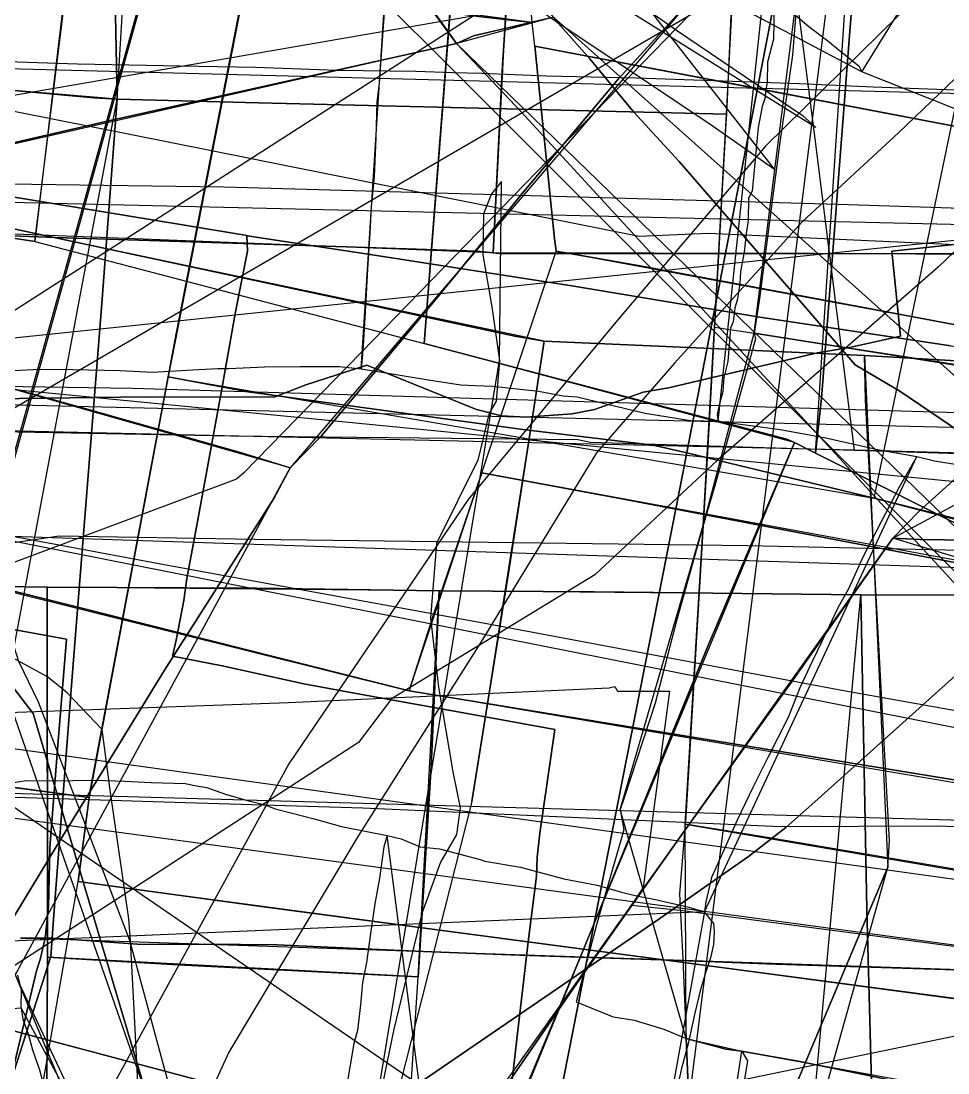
# Model space of a CAD drawing. Extents: x -6790 to 12600, y -1098 to 2171.
# Drawn here: x 294.5 to 365.8, y 190.4 to 271.3 of the extents above; entities that cross this region are included whole.
import ezdxf

# ---------------------------------------------------------------- set-up
doc = ezdxf.new("R2010")
doc.units = 0

msp = doc.modelspace()

# ---------------------------------------------------------------- linework, layer by layer
for points in [[(291.654, 548.335), (311.75, 543.988), (330.99, 539.686), (330.072, 536.113), (324.905, 518.004), (317.522, 492.123), (306.423, 452.814), (301.429, 434.863), (310.719, 384.163), (309.102, 368.806), (305.894, 341.149), (303.601, 322.414), (301.341, 302.998), (295.527, 254.346), (282.987, 256.267)], [(279.875, 175.926), (302.288, 163.737), (320.772, 152.55), (342.705, 139.479), (362.793, 125.967), (388.865, 110.365), (399.178, 106.237), (415.654, 100.373), (467.876, 88.271), (516.56, 78.963), (56.404, 538.367)], [(332.363, 273.505), (337.639, 269.933), (342.663, 266.592), (347.639, 263.26), (351.836, 260.326), (352.422, 259.902), (152.905, 514.687)], [(290.794, 226.359), (297.733, 251.195), (308.328, 289.461), (317.501, 321.974), (323.004, 342.564), (288.738, 351.368)], [(291.8, 343.571), (301.942, 342.22), (314.034, 341.832), (319.334, 339.672), (325.466, 334.005), (327.305, 332.279), (328.46, 325.558), (327.444, 314.106), (324.536, 302.02), (323.791, 298.927), (322.84, 294.15), (322.602, 287.855), (323.602, 285.497), (333.887, 278.345), (344.892, 270.596), (354.564, 264.062), (355.612, 263.115), (216.079, 349.947)], [(288.282, 344.692), (297.165, 341.855), (298.131, 341.546), (309.563, 337.427), (315.904, 335.403), (315.106, 333.407), (304.558, 310.582), (304.558, 310.582), (301.559, 304.072), (301.225, 302.804), (301.578, 279.549), (301.86, 265.299), (300.07, 265.404), (293.329, 266.02)], [(352.808, 272.799), (355.07, 270.887), (356.543, 269.785), (357.53, 268.962), (358.928, 267.847), (359.158, 267.405), (214.904, 343.544)], [(272.686, 229.24), (437.585, 325.037), (437.585, 325.037), (421.029, 320.53), (417.848, 319.882), (409.57, 319.587), (400.291, 318.674), (393.044, 318.497), (376.076, 317.879), (367.739, 317.702), (362.466, 317.172), (355.307, 316.877), (349.475, 316.73), (326.173, 315.64), (316.658, 315.522), (313.889, 314.903), (308.91, 313.607), (304.992, 310.573), (302.017, 307.568), (297.303, 300.469), (293.415, 291.425)], [(251.977, 252.303), (301.322, 263.655), (327.969, 269.572), (327.969, 269.572), (329.275, 270.177), (335.423, 271.592), (334.191, 273.181), (329.597, 278.393), (321.704, 287.946), (317.918, 292.585), (314.204, 296.86), (311.186, 300.562), (307.617, 304.94), (302.396, 311.289), (295.158, 320.104), (292.784, 323.022)], [(293.497, 311.832), (297.386, 321.759), (297.485, 322.014), (299.551, 321.402), (306.806, 318.753), (319.263, 314.594), (333.017, 309.947), (342.422, 306.566), (348.614, 304.641), (348.614, 304.641), (339.941, 279.184), (339.18, 277.725), (340.353, 276.615), (345.997, 272.968), (340.421, 266.86), (333.15, 258.198), (326.415, 249.973), (317.555, 239.385), (315.174, 236.947), (311.414, 238.096), (299.362, 241.505), (288.379, 244.535)], [(293.497, 311.832), (297.386, 321.759), (297.485, 322.014), (299.551, 321.402), (306.806, 318.753), (319.263, 314.594), (333.017, 309.947), (342.422, 306.566), (348.614, 304.641), (348.614, 304.641), (339.941, 279.184), (339.18, 277.725), (340.353, 276.615), (345.997, 272.968), (340.421, 266.86), (333.15, 258.198), (326.415, 249.973), (317.555, 239.385), (315.174, 236.947), (311.414, 238.096), (299.362, 241.505), (288.379, 244.535)], [(352.379, 272.323), (352.367, 271.159), (352.353, 269.903), (351.89, 268.141), (351.852, 266.584), (351.741, 265.911), (351.716, 265.427), (351.49, 264.74), (351.159, 263.116), (351.01, 261.47), (350.861, 259.825), (350.716, 258.223), (350.435, 257.673), (350.397, 255.964), (350.244, 254.976), (350.091, 253.528), (349.813, 252.037), (349.752, 251.131), (349.568, 249.919), (349.364, 249.245), (349.255, 248.169), (349.031, 247.687), (348.847, 245.135), (348.534, 243.901), (348.439, 242.827), (348.18, 241.758), (348.008, 241.046), (348.093, 240.537), (355.779, 312.939)], [(287.37, 277.472), (310.603, 274.394), (329.664, 271.644), (333.773, 271.191), (332.405, 287.634), (323.812, 291.305), (311.437, 296.593), (309.61, 297.414), (307.423, 299.258), (300.798, 305.445), (299.395, 306.768), (282.168, 309.189)], [(393.588, 275.554), (392.581, 253.354), (392.383, 253.33), (363.294, 253.393), (331.22, 253.436), (330.778, 253.478), (331.504, 267.921), (334.014, 305.872)], [(290.873, 283.244), (334.1, 288.747), (361.259, 292.26), (359.891, 290.222), (351.521, 277.749), (350.328, 276.37), (320.63, 245.819), (311.594, 236.555), (311.025, 236.088), (291.752, 228.878)], [(382.351, 279.966), (368.213, 268.716), (362.001, 262.739), (354.546, 255.855), (344.74, 245.008), (338.729, 238.09), (329.763, 223.416), (320.428, 208.674), (310.454, 192.018), (307.087, 184.661), (300.993, 173.507), (295.008, 160.068), (287.364, 143.092)], [(382.351, 279.966), (368.213, 268.716), (362.001, 262.739), (354.546, 255.855), (344.74, 245.008), (338.729, 238.09), (329.763, 223.416), (320.428, 208.674), (310.454, 192.018), (307.087, 184.661), (300.993, 173.507), (295.008, 160.068), (287.364, 143.092)], [(376.835, 279.636), (380.208, 264.254), (382.078, 256.097), (379.646, 255.812), (367.706, 254.274), (361.443, 253.615), (362.044, 247.806), (362.131, 247.064), (358.199, 246.207), (355.723, 245.799), (344.269, 243.106), (342.334, 242.758), (338.584, 241.436), (336.865, 241.111), (333.295, 240.847), (331.432, 240.943), (329.497, 241.424), (321.048, 244.837), (316.372, 243.323), (313.921, 242.373), (304.053, 242.397), (292.37, 242.265)], [(376.835, 279.636), (380.208, 264.254), (382.078, 256.097), (379.646, 255.812), (367.706, 254.274), (361.443, 253.615), (362.044, 247.806), (362.131, 247.064), (358.199, 246.207), (355.723, 245.799), (344.269, 243.106), (342.334, 242.758), (338.584, 241.436), (336.865, 241.111), (333.295, 240.847), (331.432, 240.943), (329.497, 241.424), (321.048, 244.837), (316.372, 243.323), (313.921, 242.373), (304.053, 242.397), (292.37, 242.265)], [(349.16, 274.092), (348.726, 264.149), (312.727, 265.013), (301.86, 265.299), (301.578, 279.549)], [(264.213, 234.874), (299.032, 226.171), (324.305, 219.804), (324.305, 219.804), (326.212, 225.724), (328.122, 231.276), (329.901, 236.562), (335.639, 253.618), (335.489, 254.548), (333.976, 269.372), (333.773, 271.191), (329.664, 271.644), (310.603, 274.394), (287.37, 277.472)], [(290.083, 98.068), (296.514, 117.002), (297.033, 118.531), (304.292, 137.613), (310.634, 154.767), (311.51, 156.771), (312.415, 157.991), (321.228, 173.283), (325.125, 180.398), (326.665, 182.468), (331.172, 188.526), (337.419, 197.614), (345.417, 208.939), (353.668, 220.362), (361.529, 231.552), (363.573, 233.654), (370.417, 239.777), (383.359, 251.58), (396.988, 264.108), (412.029, 277.886)], [(290.083, 98.068), (296.514, 117.002), (297.033, 118.531), (304.292, 137.613), (310.634, 154.767), (311.51, 156.771), (312.415, 157.991), (321.228, 173.283), (325.125, 180.398), (326.665, 182.468), (331.172, 188.526), (337.419, 197.614), (345.417, 208.939), (353.668, 220.362), (361.529, 231.552), (363.573, 233.654), (370.417, 239.777), (383.359, 251.58), (396.988, 264.108), (412.029, 277.886)], [(528.313, 170.925), (507.432, 166.829), (489.56, 163.385), (464.582, 158.39), (445.935, 154.822), (435.851, 152.743), (433.705, 163.388), (433.705, 163.388), (423.743, 212.809), (422.865, 217.164), (412.254, 220.612), (401.789, 223.913), (392.1, 226.827), (381.207, 230.141), (378.628, 231.224), (363.646, 231.438), (361.529, 231.552), (363.573, 233.654), (370.417, 239.777), (383.359, 251.58), (396.988, 264.108), (412.029, 277.886)], [(528.313, 170.925), (507.432, 166.829), (489.56, 163.385), (464.582, 158.39), (445.935, 154.822), (435.851, 152.743), (433.705, 163.388), (433.705, 163.388), (423.743, 212.809), (422.865, 217.164), (412.254, 220.612), (401.789, 223.913), (392.1, 226.827), (381.207, 230.141), (378.628, 231.224), (363.646, 231.438), (361.529, 231.552), (363.573, 233.654), (370.417, 239.777), (383.359, 251.58), (396.988, 264.108), (412.029, 277.886)], [(350.328, 276.37), (320.63, 245.819), (311.594, 236.555), (311.025, 236.088), (291.752, 228.878)], [(426.901, 271.732), (429.572, 269.7), (429.606, 269.376), (430.733, 264.249), (431.272, 261.244), (432.726, 254.915), (433.406, 252.137), (433.931, 248.397), (434.39, 245.119), (434.505, 244.264), (430.899, 242.195), (427.431, 240.308), (359.158, 267.405), (359.158, 267.405), (364.142, 275.491)], [(349.16, 274.092), (348.726, 264.149), (348.694, 263.411), (347.811, 247.775), (350.875, 247.296), (357.18, 246.31), (366.27, 244.887), (384.481, 241.82), (397.451, 239.864), (408.309, 238.128), (411.063, 237.862), (426.739, 235.452), (442.072, 233.309), (455.136, 231.353), (468.168, 229.163), (482.092, 226.394), (498.285, 223.734), (514.128, 221.724), (543.998, 217.004)], [(489.468, 262.504), (100.352, 272.677)], [(424.429, 273.251), (407.04, 257.544), (378.618, 231.981), (355.52, 211.274), (353.307, 209.29), (350.426, 207.07), (343.597, 202.306), (324.434, 189.203), (321.574, 187.131), (303.732, 173.172), (284.394, 158.059)], [(284.394, 158.059), (303.732, 173.172), (321.574, 187.131), (324.434, 189.203), (343.597, 202.306), (350.426, 207.07), (353.307, 209.29), (355.52, 211.274), (378.618, 231.981), (407.04, 257.544), (424.429, 273.251)], [(345.997, 272.968), (340.421, 266.86), (333.15, 258.198), (326.415, 249.973), (317.555, 239.385), (315.174, 236.947), (313.906, 234.59), (305.489, 221.401), (297.147, 207.811), (290.252, 196.457)], [(345.997, 272.968), (340.421, 266.86), (333.15, 258.198), (326.415, 249.973), (317.555, 239.385), (315.174, 236.947), (313.906, 234.59), (305.489, 221.401), (297.147, 207.811), (290.252, 196.457)], [(253.365, 272.396), (302.959, 262.577), (342.017, 254.766), (347.321, 254.981), (380.36, 253.476), (417.913, 253.977), (453.317, 254.192), (477.111, 254.192), (484.134, 254.407), (489.151, 253.189), (509.576, 251.182), (532.295, 249.032)], [(283.226, 239.927), (310.578, 239.398), (337.286, 239.114), (338.266, 238.931), (351.633, 238.515), (358.577, 238.299), (357.228, 248.99), (355.495, 262.651), (354.315, 271.813)], [(362.027, 271.77), (351.729, 261.685), (340.476, 248.468), (328.852, 234.508), (315.051, 214.178), (299.923, 186.523), (292.12, 169.538)], [(362.027, 271.77), (351.729, 261.685), (340.476, 248.468), (328.852, 234.508), (315.051, 214.178), (299.923, 186.523), (292.12, 169.538)], [(367.555, 239.124), (362.08, 242.846), (358.636, 244.876), (354.887, 249.193), (345.089, 260.505), (341.601, 264.296), (338.217, 268.392), (335.779, 271.133), (335.423, 271.592), (329.275, 270.177), (327.969, 269.572), (301.322, 263.655), (251.977, 252.303)], [(289.53, 258.468), (306.572, 255.682), (311.821, 254.804), (312.024, 254.77), (321.328, 253.343), (336.84, 250.953), (351.286, 248.528), (366.007, 246.326), (373.308, 245.234), (373.352, 245.938), (373.676, 251.67), (374.046, 258.647), (374.229, 262.634), (374.246, 263.866), (374.468, 267.757), (374.789, 271.372)], [(291.86, 268.236), (298.805, 268.024), (304.107, 267.915), (306.684, 267.859), (312.493, 267.748), (318.782, 267.515), (324.82, 267.458), (327.682, 267.345), (329.914, 267.286), (334.879, 267.092), (341.78, 266.94), (347.695, 266.728), (354.336, 266.494), (360.008, 266.236), (366.331, 266.016), (371.064, 265.857), (377.41, 265.57), (383.681, 265.464), (387.149, 265.38), (394.623, 265.161), (400.265, 265.13), (428.263, 264.559), (441.965, 264.339), (452.05, 264.051)], [(291.86, 268.236), (298.805, 268.024), (304.107, 267.915), (306.684, 267.859), (312.493, 267.748), (318.782, 267.515), (324.82, 267.458), (327.682, 267.345), (329.914, 267.286), (334.879, 267.092), (341.78, 266.94), (347.695, 266.728), (354.336, 266.494), (360.008, 266.236), (366.331, 266.016), (371.064, 265.857), (377.41, 265.57), (383.681, 265.464), (387.149, 265.38), (394.623, 265.161), (400.265, 265.13), (428.263, 264.559), (441.965, 264.339), (452.05, 264.051)], [(291.86, 268.236), (298.805, 268.024), (304.107, 267.915), (306.684, 267.859), (312.493, 267.748), (318.782, 267.515), (324.82, 267.458), (327.682, 267.345), (329.914, 267.286), (334.879, 267.092), (341.78, 266.94), (347.695, 266.728), (354.336, 266.494), (360.008, 266.236), (366.331, 266.016), (371.064, 265.857), (377.41, 265.57), (383.681, 265.464), (387.149, 265.38), (394.623, 265.161), (400.265, 265.13), (428.263, 264.559), (441.965, 264.339), (452.05, 264.051)], [(293.937, 190.592), (296.75, 199.374), (296.978, 202.573), (298.393, 220.873), (300.682, 249.571), (301.86, 265.299), (301.86, 265.299), (312.727, 265.013), (348.726, 264.149), (348.694, 263.411), (347.811, 247.775), (347.216, 237.23), (346.937, 232.523), (345.582, 209.74), (345.566, 209.551), (345.122, 204.187), (345.38, 199.176), (345.636, 193.072), (346.187, 179.926)], [(281.861, 255.251), (297.09, 254.652), (317.138, 254.029), (329.533, 253.595), (330.778, 253.478), (331.22, 253.436), (363.294, 253.393), (392.383, 253.33), (392.581, 253.354), (404.785, 254.818), (431.238, 258.314), (438.357, 259.439), (436.154, 178.25)], [(331.685, 184.885), (332.592, 193.007), (333.49, 200.711), (334.115, 205.555), (334.161, 207.005), (334.367, 208.85), (335.524, 216.825), (328.788, 218.07), (320.807, 219.502), (316.201, 220.332), (309.921, 221.722), (306.11, 222.469), (306.387, 223.7), (306.982, 226.736), (307.213, 228.442), (307.788, 231.56), (308.561, 235.752), (309.874, 242.869), (310.946, 248.938), (311.884, 253.595), (311.821, 254.804), (306.572, 255.682), (289.53, 258.468)], [(532.493, 235.833), (512.241, 236.99), (487.523, 238.39), (481.887, 238.689), (463.76, 239.649), (459.88, 239.86), (442.127, 240.826), (419.703, 242.145), (418.157, 242.249), (409.454, 242.835), (403.573, 243.173), (392.509, 243.809), (381.409, 244.316), (359.357, 245.574), (348.739, 246.06), (334.702, 246.697), (332.448, 247.071), (318.932, 249.961), (284.017, 257.427)], [(366.007, 246.326), (351.286, 248.528), (336.84, 250.953), (321.328, 253.343), (312.024, 254.77), (311.821, 254.804), (311.884, 253.595), (310.946, 248.938), (309.874, 242.869), (308.561, 235.752), (307.788, 231.56), (307.213, 228.442), (306.982, 226.736), (306.387, 223.7), (306.11, 222.469), (309.921, 221.722), (316.201, 220.332), (320.807, 219.502), (328.788, 218.07), (335.524, 216.825), (334.367, 208.85), (334.161, 207.005), (334.115, 205.555), (333.49, 200.711), (332.592, 193.007), (331.685, 184.885)], [(292.37, 242.265), (304.053, 242.397), (313.921, 242.373), (316.372, 243.323), (321.048, 244.837), (329.497, 241.424), (331.432, 240.943), (333.295, 240.847), (336.865, 241.111), (338.584, 241.436), (342.334, 242.758), (344.269, 243.106), (355.723, 245.799), (358.199, 246.207), (362.131, 247.064), (362.044, 247.806), (361.443, 253.615), (367.706, 254.274)], [(292.37, 242.265), (304.053, 242.397), (313.921, 242.373), (316.372, 243.323), (321.048, 244.837), (329.497, 241.424), (331.432, 240.943), (333.295, 240.847), (336.865, 241.111), (338.584, 241.436), (342.334, 242.758), (344.269, 243.106), (355.723, 245.799), (358.199, 246.207), (362.131, 247.064), (362.044, 247.806), (361.443, 253.615), (367.706, 254.274)], [(455.496, 191.864), (437.208, 194.899), (410.07, 198.546), (385.967, 202.755), (351.432, 208.596), (345.566, 209.551), (345.582, 209.74), (346.937, 232.523), (347.216, 237.23), (347.811, 247.775), (350.875, 247.296), (357.18, 246.31), (366.27, 244.887), (384.481, 241.82), (397.451, 239.864), (408.309, 238.128), (411.063, 237.862), (426.739, 235.452), (442.072, 233.309), (455.136, 231.353)], [(313.415, 137.363), (331.279, 245.209), (331.279, 245.209), (331.019, 242.069), (330.472, 241.152), (329.603, 237.546), (326.432, 231.125), (325.971, 225.405), (326.583, 220.081), (327.671, 213.585), (328.232, 210.793), (327.969, 208.755), (326.735, 206.62), (325.292, 202.671), (323.148, 193.787), (322.077, 188.679)], [(377.644, 234.775), (275.552, 244.749)], [(290.252, 196.457), (297.147, 207.811), (305.489, 221.401), (313.906, 234.59), (315.174, 236.947), (311.414, 238.096), (299.362, 241.505), (288.379, 244.535)], [(290.252, 196.457), (297.147, 207.811), (305.489, 221.401), (313.906, 234.59), (315.174, 236.947), (311.414, 238.096), (299.362, 241.505), (288.379, 244.535)], [(293.907, 244.427), (295.876, 244.525), (298.446, 244.509), (302.076, 244.444), (304.559, 244.297), (307.656, 244.476), (309.584, 244.588), (310.45, 244.575), (313.192, 244.721), (315.941, 244.732), (317.989, 244.741), (318.925, 244.744), (320.624, 244.558), (322.666, 244.223), (325.793, 243.709), (328.299, 243.334), (329.414, 243.285), (330.738, 243.227), (334.273, 242.836), (336.161, 242.495), (337.247, 242.397), (340.959, 241.52), (342.472, 241.163), (345.953, 240.581), (348.093, 240.537), (352.871, 239.896), (356.379, 239.247), (360.47, 238.335), (363.373, 237.809), (364.746, 237.485), (367.601, 237.019)], [(283.226, 239.927), (310.578, 239.398), (337.286, 239.114), (338.266, 238.931), (351.633, 238.515), (358.577, 238.299), (367.427, 238.024), (393.629, 237.314), (408.764, 236.933), (417.872, 236.703), (460.164, 236.198), (470.426, 235.813), (496.275, 235.431), (500.958, 235.391), (502.365, 235.653), (504.817, 235.492), (529.782, 234.648)], [(281.167, 186.629), (301.087, 173.789), (321.568, 160.727), (334.505, 152.652), (397.75, 112.482), (405.894, 107.231), (409.906, 106.362), (433.645, 101.339), (455.679, 96.823), (462.762, 95.22), (463.804, 100.659), (468.862, 126.472), (473.998, 154.135), (481.978, 193.216), (481.978, 193.216), (459.943, 197.106), (429.737, 202.174), (394.513, 208.336), (351.625, 215.341), (324.305, 219.804), (299.032, 226.171), (264.213, 234.874)], [(331.172, 188.526), (337.419, 197.614), (345.417, 208.939), (353.668, 220.362), (361.529, 231.552), (363.646, 231.438), (378.628, 231.224), (381.207, 230.141), (392.1, 226.827), (401.789, 223.913), (412.254, 220.612), (422.865, 217.164), (423.743, 212.809), (433.705, 163.388)], [(331.172, 188.526), (337.419, 197.614), (345.417, 208.939), (353.668, 220.362), (361.529, 231.552), (363.646, 231.438), (378.628, 231.224), (381.207, 230.141), (392.1, 226.827), (401.789, 223.913), (412.254, 220.612), (422.865, 217.164), (423.743, 212.809), (433.705, 163.388)], [(303.886, 180.988), (303.171, 195.306), (302.87, 200.611), (302.738, 202.267), (301.346, 211.994), (300.706, 216.829), (298.016, 219.651), (296.492, 220.874), (280.839, 229.359)], [(286.449, 148.59), (298.952, 148.364), (307.778, 148.383), (307.778, 148.383), (307.744, 148.713), (307.046, 159.849), (306.143, 172.182), (304.751, 177.038), (303.886, 180.988), (303.171, 195.306), (302.87, 200.611), (302.738, 202.267), (301.346, 211.994), (300.706, 216.829), (298.016, 219.651), (296.492, 220.874), (280.839, 229.359)], [(303.886, 180.988), (303.171, 195.306), (302.87, 200.611), (302.738, 202.267), (301.346, 211.994), (300.706, 216.829), (298.016, 219.651), (296.492, 220.874), (280.839, 229.359)], [(286.449, 148.59), (298.952, 148.364), (307.778, 148.383), (307.778, 148.383), (307.744, 148.713), (307.046, 159.849), (306.143, 172.182), (304.751, 177.038), (303.886, 180.988), (303.171, 195.306), (302.87, 200.611), (302.738, 202.267), (301.346, 211.994), (300.706, 216.829), (298.016, 219.651), (296.492, 220.874), (280.839, 229.359)], [(267.567, 75.063), (295.574, 73.182), (296.137, 111.217), (296.137, 111.217), (296.283, 129.761), (296.215, 162.06), (296.41, 185.614), (296.427, 188.721), (296.485, 199.313), (296.496, 201.418), (296.452, 227.771), (284.998, 227.957)], [(444.919, 225.767), (427.299, 226.063), (419.952, 226.268), (409.784, 226.551), (392.565, 226.794), (389.967, 227.134), (359.074, 227.185), (338.548, 227.422), (326.798, 227.493), (326.624, 227.495), (312.574, 227.684), (296.452, 227.771), (284.998, 227.957)], [(324.37, 187.95), (325.011, 197.82), (325.25, 201.487), (326.018, 214.013), (326.624, 227.495), (326.798, 227.493), (338.548, 227.422), (359.074, 227.185), (359.543, 202.995), (360.077, 183.071)], [(360.077, 183.071), (359.543, 202.995), (359.074, 227.185), (359.074, 227.185), (389.967, 227.134), (389.915, 220.504), (390.179, 212.102), (390.654, 194.915), (390.859, 183.195)], [(293.928, 191.049), (295.643, 198.273), (295.917, 199.151), (296.313, 200.794), (296.564, 203.168), (296.658, 207.736), (297.024, 212.369), (297.293, 215.633), (297.964, 223.762), (293.708, 224.53)], [(293.708, 224.53), (297.964, 223.762), (297.293, 215.633), (297.024, 212.369), (296.658, 207.736), (296.564, 203.168), (296.313, 200.794), (295.917, 199.151), (295.643, 198.273), (293.928, 191.049)], [(279.707, 217.658), (315.041, 218.892), (339.703, 220.034), (340.145, 220.145), (340.342, 219.764), (344.337, 219.764), (342.859, 208.662), (342.327, 204.668), (341.434, 203.311), (345.168, 202.936), (367.572, 200)], [(279.707, 217.658), (315.041, 218.892), (339.703, 220.034), (340.145, 220.145), (340.342, 219.764), (344.337, 219.764), (342.859, 208.662), (342.327, 204.668), (341.434, 203.311), (345.168, 202.936), (367.572, 200), (386.77, 197.484), (382.557, 180.775), (382.393, 180.107), (380.543, 180.071), (360.572, 179.73), (344.726, 179.303), (339.843, 179.374), (339.843, 179.374), (333.269, 179.469), (315.929, 179.137), (303.357, 179.375), (286.951, 179.286)], [(308.8, 172.961), (295.389, 218.07), (293.277, 220.794)], [(432.459, 196.107), (269.455, 218.718)], [(175.515, 153.981), (474.004, 215.455)], [(293.555, 212.702), (294.839, 212.901), (296.924, 212.888), (298.449, 212.916), (300.21, 212.937), (302.44, 212.868), (304.466, 212.752), (307.072, 212.676), (307.955, 212.496), (308.738, 212.366), (310.18, 211.851), (311.947, 211.35), (313.148, 211.052), (314.002, 210.72), (315.216, 210.41), (317.009, 209.95), (319.104, 209.359), (321.067, 208.98), (322.628, 208.678), (323.692, 208.415), (325.157, 207.803), (326.662, 207.652), (329.782, 206.84), (330.129, 206.714), (332.893, 206.233), (336.219, 205.358), (338.781, 204.848), (340.653, 204.332), (341.702, 204.057), (343.263, 203.748), (345.844, 203.163), (347.044, 202.816), (266.318, 199.408)], [(455.496, 191.864), (437.208, 194.899), (410.07, 198.546), (385.967, 202.755), (351.432, 208.596), (345.566, 209.551), (345.122, 204.187), (345.38, 199.176), (345.636, 193.072), (348.674, 192.258), (349.908, 192.083), (350.174, 192.046), (354.255, 191.32), (361.534, 189.83)], [(531.432, 178.143), (513.738, 180.822), (495.659, 183.852), (481.179, 186.58), (480.518, 187.022), (474.057, 188.344), (455.496, 191.864), (437.208, 194.899), (410.07, 198.546), (385.967, 202.755), (351.432, 208.596), (345.566, 209.551), (674.981, 153.544)], [(332.599, 131.52), (322.628, 208.678), (322.628, 208.678), (322.38, 207.816), (322.034, 205.386), (321.681, 203.413), (321.342, 201.151), (321.024, 198.916), (320.734, 197.378), (320.585, 195.656), (320.331, 193.683), (320.062, 192.677), (319.779, 191.019), (319.462, 189.193)], [(294.13, 178.063), (298.85, 205.149), (298.85, 205.149), (312.745, 203.249), (376.372, 194.814), (399.383, 191.763), (403.802, 191.125), (403.489, 189.943)], [(344.705, 188.116), (345.335, 190.896), (345.816, 192.676), (346.309, 194.918), (346.788, 196.935), (347.165, 198.231), (347.544, 199.372), (347.769, 200.293), (347.818, 201.272), (347.753, 201.913), (347.044, 202.816), (328.455, 100.204)], [(287.336, 81.115), (354.861, 87.186), (357.418, 107.175), (357.418, 107.175), (360.387, 127.74), (364.038, 153.019), (367.301, 175.073), (370.322, 196.186), (370.51, 198.227), (361.481, 198.503), (352.529, 198.789), (344.486, 199.092), (332.811, 199.475), (325.384, 199.752), (314.132, 200.266), (308.551, 200.332), (305.385, 200.293), (303.42, 200.319), (296.943, 200.781), (294.409, 200.792)], [(370.51, 198.227), (361.481, 198.503), (352.529, 198.789), (344.486, 199.092), (332.811, 199.475), (325.384, 199.752), (314.132, 200.266), (308.551, 200.332), (305.385, 200.293), (303.42, 200.319), (296.943, 200.781), (294.409, 200.792)], [(293.769, 195.375), (294.464, 195.415), (294.477, 196.777), (294.217, 197.934)], [(293.18, 88.151), (300.016, 127.561), (310.248, 189.301), (282.38, 196.696)], [(329.611, 130.236), (294.464, 195.415), (294.464, 195.415), (294.587, 194.568), (294.997, 193.44), (295.341, 192.207), (295.864, 190.652), (296.338, 188.914)], [(361.534, 189.83), (354.255, 191.32), (350.174, 192.046), (349.908, 192.083), (348.674, 192.258), (345.636, 193.072), (346.187, 179.926)]]:
    msp.add_lwpolyline(points)
for points in [[(330.99, 539.686), (330.072, 536.113), (324.905, 518.004), (317.522, 492.123), (306.423, 452.814), (301.429, 434.863), (310.719, 384.163), (309.102, 368.806), (305.894, 341.149), (303.601, 322.414), (301.341, 302.998), (295.527, 254.346), (330.99, 539.686)], [(295.527, 254.346), (325.474, 246.499), (330.264, 307.703), (337.697, 402.668), (342.788, 469.345), (347.399, 528.45), (337.535, 538.183), (330.99, 539.686), (330.072, 536.113), (324.905, 518.004), (317.522, 492.123), (306.423, 452.814), (301.429, 434.863), (310.719, 384.163), (309.102, 368.806), (305.894, 341.149), (303.601, 322.414), (301.341, 302.998), (295.527, 254.346)], [(353.954, 238.892), (353.386, 239.154), (325.474, 246.499), (330.264, 307.703), (337.697, 402.668), (342.788, 469.345), (347.399, 528.45), (354.912, 536.397), (356.504, 535.273), (369.693, 526.693), (378.592, 520.979), (373.609, 510.357), (373.366, 509.528), (367.968, 476.811), (356.031, 401.643), (368.571, 404.377), (356.052, 242.287), (355.592, 238.063), (353.954, 238.892)], [(347.399, 528.45), (342.788, 469.345), (337.697, 402.668), (330.264, 307.703), (325.474, 246.499), (347.399, 528.45)], [(355.592, 238.063), (356.052, 242.287), (368.571, 404.377), (356.031, 401.643), (367.968, 476.811), (373.366, 509.528), (373.609, 510.357), (381.159, 511.387), (397.795, 513.466), (398.751, 513.71), (391.511, 469.141), (383.04, 415.021), (407.69, 413.307), (407.268, 412.304), (390.693, 287.5), (383.337, 231.771), (382.191, 224.755), (355.592, 238.063)], [(373.609, 510.357), (373.366, 509.528), (367.968, 476.811), (356.031, 401.643), (368.571, 404.377), (356.052, 242.287), (355.592, 238.063), (373.609, 510.357)], [(239.846, 389.648), (260.806, 361.343), (280.085, 334.794), (300.883, 306.455), (314.291, 288.716), (321.916, 278.047), (327.969, 269.572), (239.846, 389.648)], [(273.071, 264.492), (271.986, 297.377), (271.222, 321.432), (271.417, 323.419), (271.525, 333.221), (272.074, 355.061), (272.17, 359.763), (274.381, 359.308), (289.434, 356.343), (319.638, 350.461), (335.549, 347.26), (334.014, 305.872), (331.504, 267.921), (330.778, 253.478), (329.533, 253.595), (317.138, 254.029), (297.09, 254.652), (281.861, 255.251), (280.824, 255.433), (277.985, 255.932), (273.412, 255.947), (273.314, 257.106), (273.071, 264.492)], [(330.778, 253.478), (331.504, 267.921), (334.014, 305.872), (335.549, 347.26), (330.778, 253.478)], [(282.38, 196.696), (290.794, 226.359), (297.733, 251.195), (308.328, 289.461), (317.501, 321.974), (323.004, 342.564), (282.38, 196.696)], [(333.351, 88.638), (293.18, 88.151), (300.016, 127.561), (310.248, 189.301), (282.38, 196.696), (290.794, 226.359), (297.733, 251.195), (308.328, 289.461), (317.501, 321.974), (323.004, 342.564), (363.964, 332.316), (345.194, 235.613), (334.869, 183.191), (347.66, 179.986), (336.147, 107.174), (333.351, 88.638)], [(363.964, 332.316), (345.194, 235.613), (334.869, 183.191), (347.66, 179.986), (336.147, 107.174), (333.351, 88.638), (363.964, 332.316)], [(375.999, 78.896), (333.351, 88.638), (336.147, 107.174), (347.66, 179.986), (334.869, 183.191), (345.194, 235.613), (363.964, 332.316), (403.584, 322.374), (408.986, 321.033), (396.382, 241.494), (391.036, 204.388), (390.245, 196.751), (386.977, 168.265), (384.623, 146.168), (381.011, 126.627), (379.669, 118.336), (374.268, 97.316), (374.68, 94.22), (375.999, 78.896)], [(541.366, 328.241), (538.936, 328.267), (534.576, 327.684), (520.643, 324.045), (504.997, 320.055), (492.803, 316.947), (481.239, 313.883), (465.963, 309.8), (462.29, 308.838), (460.303, 308.365), (455.7, 305.875), (445.689, 300.388), (436.719, 295.643), (426.39, 290.166), (423.938, 288.492), (412.029, 277.886), (396.988, 264.108), (383.359, 251.58), (370.417, 239.777), (363.573, 233.654), (361.529, 231.552), (541.366, 328.241)], [(541.366, 328.241), (538.936, 328.267), (534.576, 327.684), (520.643, 324.045), (504.997, 320.055), (492.803, 316.947), (481.239, 313.883), (465.963, 309.8), (462.29, 308.838), (460.303, 308.365), (455.7, 305.875), (445.689, 300.388), (436.719, 295.643), (426.39, 290.166), (423.938, 288.492), (412.029, 277.886), (396.988, 264.108), (383.359, 251.58), (370.417, 239.777), (363.573, 233.654), (361.529, 231.552), (541.366, 328.241)], [(304.558, 310.582), (301.559, 304.072), (301.225, 302.804), (301.578, 279.549), (301.86, 265.299), (304.558, 310.582)], [(402.383, 300.312), (391.396, 281.877), (375.824, 262.715), (365.056, 252.411), (348.036, 237.533), (338.6, 228.733), (322.969, 219.181), (320.422, 215.824), (290.898, 196.72), (276.888, 190.178), (271.852, 185.663), (258.942, 179.758), (243.485, 173.448), (224.439, 164.648), (215.177, 160.48), (201.456, 152.491), (188.431, 148.786), (166.422, 150.049), (139.028, 156.976), (112.055, 172.614), (97.781, 183.949), (81.035, 201.052), (44.463, 231.179), (402.383, 300.312)], [(237.533, 219.979), (238.341, 224.172), (251.5, 292.427), (264.157, 289.861), (264.718, 292.906), (313.497, 283.312), (313.047, 281.279), (306.41, 247.342), (305.772, 243.953), (299.752, 211.981), (299.702, 211.599), (287.067, 213.267), (245.781, 218.749), (237.533, 219.979)], [(361.259, 292.26), (359.891, 290.222), (351.521, 277.749), (350.328, 276.37), (320.63, 245.819), (311.594, 236.555), (311.025, 236.088), (291.752, 228.878), (275.831, 222.875), (274.109, 221.941), (242.208, 205.366), (231.998, 200.014), (229.277, 198.663), (226.52, 197.365), (196.883, 186.824), (361.259, 292.26)], [(425.609, 288.386), (424.015, 283.27), (421.536, 272.638), (420.374, 267.501), (417.113, 253.319), (411.434, 231.132), (375.057, 199.551), (374.367, 177.816), (307.953, 166.154), (278.687, 161.185), (237.203, 154.141), (231.519, 152.916), (217.465, 150.465), (204.184, 147.055), (201.972, 147.055), (174.988, 155.618), (147.86, 164.744), (144.331, 165.461), (126.466, 175.331), (100.98, 188.927), (84.018, 198.005), (42.92, 222.238), (425.609, 288.386)], [(414.862, 273.747), (410.114, 253.996), (396.374, 257.163), (376.023, 261.348), (370.285, 262.447), (351.4, 266.065), (333.976, 269.372), (333.773, 271.191), (332.405, 287.634), (339.801, 286.369), (366.137, 282.096), (390.879, 277.979), (413.549, 273.99), (414.862, 273.747)], [(305.772, 243.953), (306.41, 247.342), (313.047, 281.279), (313.497, 283.312), (305.772, 243.953)], [(360.1, 234.611), (368.023, 272.753), (356.952, 274.897), (313.497, 283.312), (313.047, 281.279), (306.41, 247.342), (305.772, 243.953), (311.928, 242.794), (333.074, 239.901), (343.089, 238.684), (345.682, 238.106), (360.1, 234.611)], [(287.37, 277.472), (310.603, 274.394), (329.664, 271.644), (333.773, 271.191), (287.37, 277.472)], [(322.68, 276.647), (322.576, 274.403), (322.25, 269.837), (322.011, 266.489), (321.825, 265.082), (321.761, 262.313), (321.623, 259.342), (321.402, 257.001), (321.281, 255.012), (321.115, 252.254), (320.98, 249.847), (320.782, 246.295), (320.624, 244.558), (322.68, 276.647)], [(358.577, 238.299), (357.228, 248.99), (355.495, 262.651), (354.315, 271.813), (353.559, 275.943), (366.869, 276.293), (381.986, 276.551), (403.39, 276.901), (407.814, 276.957), (408.443, 255.072), (408.764, 236.933), (358.577, 238.299)], [(408.764, 236.933), (393.629, 237.314), (367.427, 238.024), (358.577, 238.299), (357.228, 248.99), (355.495, 262.651), (354.315, 271.813), (353.559, 275.943), (366.869, 276.293), (381.986, 276.551), (403.39, 276.901), (407.814, 276.957), (408.443, 255.072), (408.764, 236.933)], [(349.275, 274.427), (349.16, 274.092), (348.726, 264.149), (349.275, 274.427)], [(208, 273.447), (212.935, 272.337), (248.664, 264.879), (284.017, 257.427), (318.932, 249.961), (332.448, 247.071), (334.702, 246.697), (208, 273.447)], [(329.144, 211.287), (323.629, 189.573), (322.969, 186.972), (307.957, 186.892), (278.761, 186.773), (275.056, 186.801), (261.953, 186.897), (259.567, 186.729), (242.066, 185.499), (223.324, 184.724), (217.18, 184.47), (216.719, 188.017), (216.71, 188.089), (211.531, 226.773), (209.131, 246.286), (208, 273.447), (212.935, 272.337), (248.664, 264.879), (284.017, 257.427), (318.932, 249.961), (332.448, 247.071), (334.702, 246.697), (332.007, 229.196), (329.144, 211.287)], [(354.233, 273.895), (353.803, 268.684), (352.84, 261.994), (351.283, 249.965), (350.875, 247.296), (354.233, 273.895)], [(315.174, 236.947), (317.555, 239.385), (326.415, 249.973), (333.15, 258.198), (340.421, 266.86), (345.997, 272.968), (315.174, 236.947)], [(315.174, 236.947), (317.555, 239.385), (326.415, 249.973), (333.15, 258.198), (340.421, 266.86), (345.997, 272.968), (315.174, 236.947)], [(360.1, 234.611), (368.023, 272.753), (419.976, 262.693), (420.679, 262.646), (420.61, 258.039), (415.851, 238.639), (414.791, 234.317), (411.794, 221.642), (410.347, 221.607), (375.377, 222.276), (372.449, 222.49), (373.477, 231.133), (360.1, 234.611)], [(327.969, 269.572), (329.275, 270.177), (335.423, 271.592), (327.969, 269.572)], [(335.423, 271.592), (335.779, 271.133), (338.217, 268.392), (341.601, 264.296), (345.089, 260.505), (354.887, 249.193), (358.636, 244.876), (362.08, 242.846), (367.555, 239.124), (371.104, 236.278), (376.179, 232.599), (381.645, 228.4), (386.261, 224.938), (392.967, 219.941), (394.778, 218.567), (335.423, 271.592)], [(238.848, 249.353), (251.977, 252.303), (301.322, 263.655), (327.969, 269.572), (238.848, 249.353)], [(327.969, 269.572), (332.941, 264.33), (347.485, 248.507), (366.199, 228.147), (369.227, 224.878), (374.262, 221.289), (387.621, 211.072), (390.92, 208.574), (327.969, 269.572)], [(333.976, 269.372), (335.489, 254.548), (335.639, 253.618), (333.976, 269.372)], [(370.285, 262.447), (351.4, 266.065), (333.976, 269.372), (370.285, 262.447)], [(370.165, 247.221), (359.147, 249.297), (342.225, 252.448), (335.639, 253.618), (335.489, 254.548), (333.976, 269.372), (351.4, 266.065), (370.285, 262.447), (370.165, 247.221)], [(301.86, 265.299), (300.682, 249.571), (298.393, 220.873), (296.978, 202.573), (296.75, 199.374), (293.937, 190.592), (291.708, 182.042), (279.464, 141.01), (276.467, 130.664), (276.193, 129.111), (301.86, 265.299)], [(293.329, 266.02), (300.07, 265.404), (301.86, 265.299), (293.329, 266.02)], [(348.726, 264.149), (312.727, 265.013), (301.86, 265.299), (348.726, 264.149)], [(348.726, 264.149), (348.694, 263.411), (347.811, 247.775), (348.726, 264.149)], [(74.216, 262.47), (136.24, 261.299), (192.585, 260.488), (226.843, 259.781), (267.579, 259.148), (310.065, 258.552), (357.318, 257.211), (400.065, 255.834), (451.245, 254.637), (503.177, 252.83), (534.455, 252.234), (580.33, 251.117), (631.679, 249.888), (674.761, 248.51), (713.226, 247.207), (749.978, 246.574), (792.688, 245.68), (74.216, 262.47)], [(331.43, 258.964), (330.65, 258.017), (330.036, 256.481), (329.98, 253.324), (330.678, 249.316), (331.279, 245.209), (331.43, 258.964)], [(295.527, 254.346), (325.474, 246.499), (353.386, 239.154), (353.954, 238.892), (347.303, 223.233), (321.062, 159.29), (314.529, 144.261), (294.179, 97.443), (252.504, 108.971), (256.581, 129.236), (269.017, 189.813), (282.987, 256.267), (295.527, 254.346)], [(382.078, 256.097), (379.646, 255.812), (367.706, 254.274), (361.443, 253.615), (362.044, 247.806), (362.131, 247.064), (358.199, 246.207), (355.723, 245.799), (344.269, 243.106), (342.334, 242.758), (338.584, 241.436), (336.865, 241.111), (333.295, 240.847), (331.432, 240.943), (329.497, 241.424), (321.048, 244.837), (316.372, 243.323), (313.921, 242.373), (304.053, 242.397), (292.37, 242.265), (287.346, 244.104), (282.479, 245.763), (382.078, 256.097)], [(280.824, 255.433), (282.926, 251.203), (293.117, 225.712), (294.253, 222.072), (295.76, 218.965), (302.809, 200.624), (307.467, 183.403), (311.198, 169.608), (314.885, 156.954), (316.408, 153.42), (280.824, 255.433)], [(280.824, 255.433), (281.861, 255.251), (297.09, 254.652), (317.138, 254.029), (329.533, 253.595), (330.778, 253.478), (280.824, 255.433)], [(329.901, 236.562), (335.639, 253.618), (342.225, 252.448), (359.147, 249.297), (370.165, 247.221), (376.579, 246.012), (395.452, 242.381), (411.039, 239.306), (446.878, 232.447), (474.917, 227.31), (495.14, 223.416), (501.9, 204.87), (487.226, 207.478), (463.454, 211.993), (430.898, 217.813), (403.51, 222.845), (371.116, 228.747), (340.674, 234.561), (329.901, 236.562)], [(330.778, 253.478), (331.22, 253.436), (363.294, 253.393), (392.383, 253.33), (392.581, 253.354), (330.778, 253.478)], [(335.639, 253.618), (342.225, 252.448), (359.147, 249.297), (370.165, 247.221), (335.639, 253.618)], [(268.85, 250.094), (276.909, 247.889), (288.379, 244.535), (299.362, 241.505), (311.414, 238.096), (315.174, 236.947), (268.85, 250.094)], [(268.85, 250.094), (276.909, 247.889), (288.379, 244.535), (299.362, 241.505), (311.414, 238.096), (315.174, 236.947), (268.85, 250.094)], [(347.811, 247.775), (347.216, 237.23), (346.937, 232.523), (347.811, 247.775)], [(71.472, 247.105), (115.877, 246.26), (158.139, 245.415), (234.16, 244.135), (303.003, 243.085), (371.706, 241.054), (440.129, 240.354), (513.734, 237.902), (593.642, 235.311), (672.5, 233.63), (742.604, 231.249), (809.486, 229.428), (71.472, 247.105)], [(320.215, 177.761), (337.203, 176.539), (352.599, 175.745), (352.545, 185.89), (361.153, 206.232), (361.265, 208.26), (359.438, 242.16), (359.357, 245.574), (348.739, 246.06), (334.702, 246.697), (332.007, 229.196), (329.144, 211.287), (323.629, 189.573), (322.969, 186.972), (321.606, 181.453), (321.156, 179.809), (320.284, 178.572), (320.215, 177.761)], [(329.144, 211.287), (332.007, 229.196), (334.702, 246.697), (329.144, 211.287)], [(334.702, 246.697), (348.739, 246.06), (359.357, 245.574), (334.702, 246.697)], [(350.875, 247.296), (350.972, 246.878), (347.865, 235.669), (346.937, 232.523), (350.875, 247.296)], [(684.811, 194.403), (644.745, 200.868), (621.902, 204.561), (588.48, 209.876), (564.809, 213.548), (543.998, 217.004), (514.128, 221.724), (498.285, 223.734), (482.092, 226.394), (468.168, 229.163), (455.136, 231.353), (442.072, 233.309), (426.739, 235.452), (411.063, 237.862), (408.309, 238.128), (397.451, 239.864), (384.481, 241.82), (366.27, 244.887), (357.18, 246.31), (350.875, 247.296), (684.811, 194.403)], [(325.474, 246.499), (353.386, 239.154), (353.954, 238.892), (325.474, 246.499)], [(274.203, 245.258), (279.94, 237.897), (293.277, 220.794), (295.389, 218.07), (308.8, 172.961), (310.623, 163.417), (312.527, 153.78), (274.203, 245.258)], [(368.639, 103.843), (346.328, 91.851), (346.438, 110.795), (346.48, 111.354), (348.296, 135.204), (348.973, 141.611), (351.87, 171.664), (352.599, 175.745), (352.545, 185.89), (361.153, 206.232), (361.265, 208.26), (359.438, 242.16), (359.357, 245.574), (381.409, 244.316), (380.711, 231.855), (379.978, 215.209), (379.148, 196.489), (378.548, 182.962), (376.22, 159.297), (374.803, 143.305), (373.259, 131.257), (368.639, 103.843)], [(361.153, 206.232), (361.265, 208.26), (359.438, 242.16), (359.357, 245.574), (361.153, 206.232)], [(411.794, 221.642), (410.347, 221.607), (375.377, 222.276), (372.449, 222.49), (373.477, 231.133), (360.1, 234.611), (345.682, 238.106), (343.089, 238.684), (333.074, 239.901), (311.928, 242.794), (305.772, 243.953), (299.752, 211.981), (299.702, 211.599), (298.85, 205.149), (312.745, 203.249), (376.372, 194.814), (399.383, 191.763), (403.802, 191.125), (409.08, 211.082), (411.487, 220.344), (411.794, 221.642)], [(299.702, 211.599), (299.752, 211.981), (305.772, 243.953), (299.702, 211.599)], [(360.1, 234.611), (345.682, 238.106), (343.089, 238.684), (333.074, 239.901), (311.928, 242.794), (305.772, 243.953), (360.1, 234.611)], [(241.265, 240.976), (264.633, 240.341), (283.226, 239.927), (310.578, 239.398), (337.286, 239.114), (338.266, 238.931), (351.633, 238.515), (358.577, 238.299), (241.265, 240.976)], [(314.529, 144.261), (321.062, 159.29), (347.303, 223.233), (353.954, 238.892), (314.529, 144.261)], [(355.592, 238.063), (382.191, 224.755), (409.876, 210.955), (410.801, 210.172), (454.019, 181.985), (500.308, 151.832), (555.219, 116.068), (551, 101.661), (545.424, 81.033), (479.323, 101.688), (440.17, 114.427), (420.75, 120.594), (399.064, 127.481), (399.778, 136.364), (399.318, 136.394), (374.958, 138.593), (369.867, 139.019), (354.836, 140.276), (314.529, 144.261), (321.062, 159.29), (347.303, 223.233), (353.954, 238.892), (355.592, 238.063)], [(83.257, 238.604), (119.68, 236.968), (167.324, 234.677), (206.646, 232.993), (246.483, 231.825), (273.601, 231.17), (291.789, 230.889), (297.4, 231.731), (312.455, 231.451), (350.375, 230.983), (386.704, 230.188), (424.343, 229.393), (459.831, 229.113), (498.685, 228.271), (530.947, 227.009), (570.643, 226.494), (590.795, 224.998), (606.551, 224.297), (651.671, 221.725), (688.936, 220.136), (728.678, 218.125), (747.334, 216.956), (752.669, 216.521), (83.257, 238.604)], [(259.337, 238.126), (305.335, 229.532), (330.426, 224.949), (357.608, 219.852), (393.363, 213.467), (424.257, 207.617), (449.055, 202.88), (487.104, 195.612), (503.461, 190.459), (507.507, 189.008), (259.337, 238.126)], [(363.373, 237.809), (362.031, 235.467), (360.641, 232.805), (359.268, 230.172), (358.108, 227.643), (357.312, 226.185), (356.421, 224.325), (355.359, 222.106), (354.369, 220.041), (353.473, 217.756), (351.881, 214.612), (350.774, 212.425), (349.549, 209.864), (348.529, 207.56), (347.592, 205.444), (347.145, 203.571), (347.044, 202.816), (363.373, 237.809)], [(358.577, 238.299), (367.427, 238.024), (393.629, 237.314), (408.764, 236.933), (358.577, 238.299)], [(324.305, 219.804), (299.032, 226.171), (264.213, 234.874), (256.003, 236.788), (324.305, 219.804)], [(256.003, 236.788), (262.142, 221.458), (269.558, 203.357), (274.712, 190.775), (275.599, 190.068), (281.167, 186.629), (301.087, 173.789), (321.568, 160.727), (334.505, 152.652), (397.75, 112.482), (405.894, 107.231), (409.906, 106.362), (433.645, 101.339), (455.679, 96.823), (462.762, 95.22), (256.003, 236.788)], [(315.174, 236.947), (313.906, 234.59), (305.489, 221.401), (297.147, 207.811), (290.252, 196.457), (283.745, 185.797), (282.286, 183.867), (281.521, 181.914), (274.746, 165.583), (269.811, 153.406), (315.174, 236.947)], [(315.174, 236.947), (313.906, 234.59), (305.489, 221.401), (297.147, 207.811), (290.252, 196.457), (283.745, 185.797), (282.286, 183.867), (281.521, 181.914), (274.746, 165.583), (269.811, 153.406), (315.174, 236.947)], [(329.901, 236.562), (328.122, 231.276), (326.212, 225.724), (324.305, 219.804), (329.901, 236.562)], [(481.978, 193.216), (488.926, 191.045), (509.374, 183.215), (506.176, 193.139), (504.947, 196.51), (501.9, 204.87), (487.226, 207.478), (463.454, 211.993), (430.898, 217.813), (403.51, 222.845), (371.116, 228.747), (340.674, 234.561), (329.901, 236.562), (328.122, 231.276), (326.212, 225.724), (324.305, 219.804), (351.625, 215.341), (394.513, 208.336), (429.737, 202.174), (459.943, 197.106), (481.978, 193.216)], [(329.901, 236.562), (340.674, 234.561), (371.116, 228.747), (403.51, 222.845), (430.898, 217.813), (463.454, 211.993), (487.226, 207.478), (501.9, 204.87), (329.901, 236.562)], [(360.1, 234.611), (373.477, 231.133), (372.449, 222.49), (375.377, 222.276), (410.347, 221.607), (411.794, 221.642), (360.1, 234.611)], [(346.937, 232.523), (344.884, 225.179), (343.235, 218.847), (340.858, 211.57), (340.547, 210.688), (346.937, 232.523)], [(346.937, 232.523), (345.582, 209.74), (345.566, 209.551), (346.937, 232.523)], [(361.529, 231.552), (353.668, 220.362), (345.417, 208.939), (337.419, 197.614), (331.172, 188.526), (326.665, 182.468), (325.125, 180.398), (361.529, 231.552)], [(361.529, 231.552), (353.668, 220.362), (345.417, 208.939), (337.419, 197.614), (331.172, 188.526), (326.665, 182.468), (325.125, 180.398), (361.529, 231.552)], [(361.529, 231.552), (363.646, 231.438), (378.628, 231.224), (381.207, 230.141), (392.1, 226.827), (401.789, 223.913), (412.254, 220.612), (422.865, 217.164), (423.743, 212.809), (361.529, 231.552)], [(361.529, 231.552), (363.646, 231.438), (378.628, 231.224), (381.207, 230.141), (392.1, 226.827), (401.789, 223.913), (412.254, 220.612), (422.865, 217.164), (423.743, 212.809), (361.529, 231.552)], [(306.143, 172.182), (304.751, 177.038), (303.886, 180.988), (303.171, 195.306), (302.87, 200.611), (302.738, 202.267), (301.346, 211.994), (300.706, 216.829), (298.016, 219.651), (296.492, 220.874), (280.839, 229.359), (278.605, 230.585), (306.143, 172.182)], [(266.686, 228.129), (272.02, 228.235), (284.998, 227.957), (296.452, 227.771), (266.686, 228.129)], [(296.452, 227.771), (296.496, 201.418), (296.485, 199.313), (296.452, 227.771)], [(296.452, 227.771), (312.574, 227.684), (326.624, 227.495), (296.452, 227.771)], [(325.011, 197.82), (306.55, 198.737), (296.485, 199.313), (296.496, 201.418), (296.452, 227.771), (312.574, 227.684), (326.624, 227.495), (326.018, 214.013), (325.25, 201.487), (325.011, 197.82)], [(326.624, 227.495), (326.018, 214.013), (325.25, 201.487), (325.011, 197.82), (326.624, 227.495)], [(326.624, 227.495), (326.798, 227.493), (338.548, 227.422), (359.074, 227.185), (326.624, 227.495)], [(359.074, 227.185), (359.543, 202.995), (360.077, 183.071), (360.501, 160.16), (361.18, 132.224), (352.069, 133.278), (350.666, 124.862), (349.229, 116.24), (348.422, 111.598), (359.074, 227.185)], [(246.061, 216.451), (256.214, 216.897), (279.707, 217.658), (315.041, 218.892), (339.703, 220.034), (340.145, 220.145), (340.342, 219.764), (344.337, 219.764), (342.859, 208.662), (342.327, 204.668), (341.434, 203.311), (345.168, 202.936), (367.572, 200), (386.77, 197.484), (246.061, 216.451)], [(237.533, 219.979), (236.993, 217.177), (229.949, 170.054), (227.049, 151.866), (235.529, 150.315), (266.789, 144.546), (286.762, 141.04), (294.13, 178.063), (298.85, 205.149), (299.702, 211.599), (287.067, 213.267), (245.781, 218.749), (237.533, 219.979)], [(237.533, 219.979), (245.781, 218.749), (287.067, 213.267), (299.702, 211.599), (237.533, 219.979)], [(324.305, 219.804), (351.625, 215.341), (394.513, 208.336), (429.737, 202.174), (459.943, 197.106), (481.978, 193.216), (324.305, 219.804)], [(76.264, 218.062), (128.912, 216.94), (178.8, 215.678), (222.237, 213.948), (270.302, 212.358), (306.258, 211.236), (320.752, 210.815), (352.873, 209.365), (364.89, 209.412), (400.331, 208.29), (435.164, 207.074), (489.822, 205.064), (504.431, 204.19), (518.484, 204.152), (594.792, 202.446), (608.51, 202.534), (669.188, 201.391), (713.861, 200.072), (749.909, 198.993), (76.264, 218.062)], [(340.547, 210.688), (340.826, 209.117), (338.734, 201.796), (337.162, 195.881), (340.014, 194.73), (341.621, 194.471), (343.913, 193.786), (345.636, 193.072), (340.547, 210.688)], [(345.566, 209.551), (345.122, 204.187), (345.38, 199.176), (345.636, 193.072), (345.566, 209.551)], [(361.153, 206.232), (352.545, 185.89), (352.599, 175.745), (361.153, 206.232)], [(403.802, 191.125), (399.383, 191.763), (376.372, 194.814), (312.745, 203.249), (298.85, 205.149), (403.802, 191.125)], [(294.409, 200.792), (296.943, 200.781), (303.42, 200.319), (305.385, 200.293), (308.551, 200.332), (314.132, 200.266), (325.384, 199.752), (332.811, 199.475), (344.486, 199.092), (352.529, 198.789), (361.481, 198.503), (370.51, 198.227), (294.409, 200.792)], [(324.37, 187.95), (325.011, 197.82), (306.55, 198.737), (296.485, 199.313), (296.427, 188.721), (306.837, 188.537), (313.571, 188.322), (321.549, 188.051), (324.37, 187.95)], [(296.485, 199.313), (306.55, 198.737), (325.011, 197.82), (296.485, 199.313)], [(282.38, 196.696), (310.248, 189.301), (300.016, 127.561), (293.18, 88.151), (282.38, 196.696)], [(349.908, 192.083), (348.674, 192.258), (345.636, 193.072), (349.908, 192.083)], [(345.636, 193.072), (346.187, 179.926), (346.577, 170.31), (345.636, 193.072)], [(349.908, 192.083), (350.359, 191.359), (348.499, 180.211), (346.577, 170.31), (349.908, 192.083)], [(430.731, 177.506), (430.626, 177.545), (429.343, 177.768), (420.406, 179.299), (414.061, 180.423), (407.563, 181.603), (399.01, 183.253), (388.845, 184.887), (380.012, 186.497), (371.419, 188.004), (361.534, 189.83), (354.255, 191.32), (350.174, 192.046), (349.908, 192.083), (430.731, 177.506)]]:
    msp.add_lwpolyline(points, close=True)

doc.saveas('drawing.dxf')
